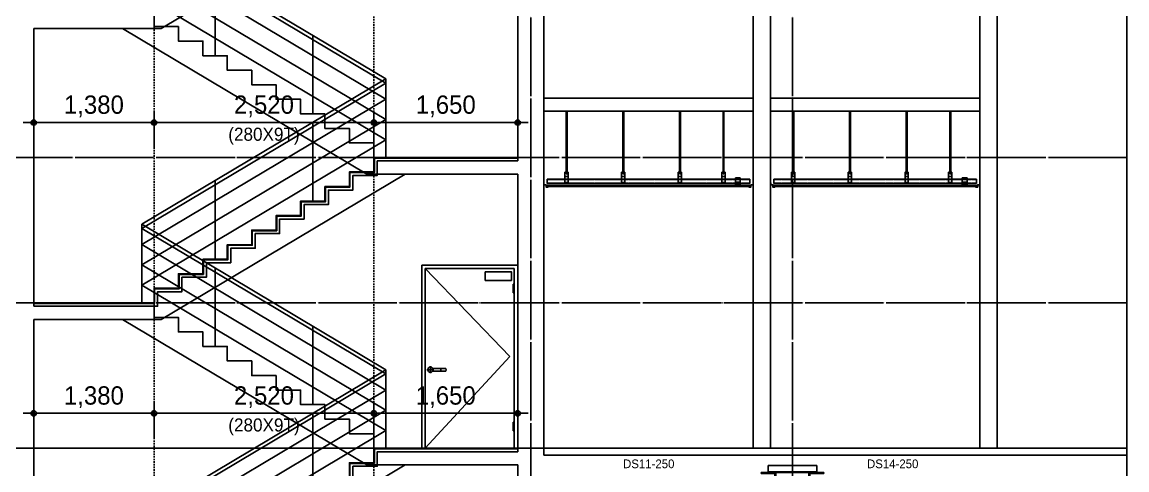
# Model space of a CAD drawing. Header units: millimetres. Extents: x 11948722 to 13111668, y -10771712 to -10232988.
# Drawn here: x 12421978 to 12434646, y -10556197 to -10551063 of the extents above; entities that cross this region are included whole.
import ezdxf
from ezdxf.enums import TextEntityAlignment as Align

# ---------------------------------------------------------------- set-up
doc = ezdxf.new("R2010")
doc.units = ezdxf.units.MM
doc.header["$LTSCALE"] = 150
doc.header["$MEASUREMENT"] = 0
for name, pattern in [('CEN', [6.2, 6, -0.1, 0, -0.1]), ('X_PLAN_1F$0$CEN', [62, 60, -1, 0, -1]), ('Xref-계단단면도$0$H', [1, 0.6, -0.4]), ('Xref-계단단면도$0$HIDDEN', [0.375, 0.25, -0.125])]:
    doc.linetypes.add(name, pattern=pattern)
doc.layers.get('0').update_dxf_attribs({"linetype": 'CONTINUOUS'})
doc.layers.get('Defpoints').update_dxf_attribs({"color": 117, "linetype": 'CONTINUOUS'})
for name, color, linetype in [('0-Besto', 1, 'CONTINUOUS'), ('A-ELE-8', 8, 'CONTINUOUS'), ('A-중심선', 10, 'CEN'), ('CON-C', 2, 'CONTINUOUS'), ('DIM', 7, 'CONTINUOUS'), ('ELE-8', 8, 'CONTINUOUS'), ('WAL', 3, 'CONTINUOUS'), ('X_PLAN_1F$0$A-중심선', 1, 'X_PLAN_1F$0$CEN'), ('Xref-계단단면도$0$3 dim0', 7, 'CONTINUOUS'), ('Xref-계단단면도$0$4', 4, 'CONTINUOUS'), ('Xref-계단단면도$0$8', 8, 'CONTINUOUS'), ('Xref-계단단면도$0$A-CEIL', 6, 'CONTINUOUS'), ('Xref-계단단면도$0$A-DIM', 7, 'CONTINUOUS'), ('Xref-계단단면도$0$ELE-3', 6, 'CONTINUOUS'), ('Xref-계단단면도$0$FIN', 5, 'CONTINUOUS')]:
    doc.layers.add(name, color=color, linetype=linetype)
doc.styles.add('Xref-계단단면도$0$나눔고딕 Se', font='')
doc.styles.add('Xref-계단단면도$0$돋움', font='')
doc.styles.add('나눔고딕 Se', font='NanumGothic.ttf')
doc.styles.get('Xref-계단단면도$0$나눔고딕 Se').set_extended_font_data('Dotum')
doc.styles.get('Xref-계단단면도$0$돋움').set_extended_font_data('Dotum')
doc.dimstyles.new('Xref-계단단면도$0$A1-100', dxfattribs={"dimtxt": 3, "dimasz": 1, "dimexe": 2, "dimexo": 2, "dimgap": 1, "dimtad": 1, "dimdec": 0, "dimzin": 12, "dimdsep": 46, "dimlunit": 6, "dimtxsty": 'Xref-계단단면도$0$나눔고딕 Se', "dimblk1": 'Xref-계단단면도$0$DIMDOT', "dimblk2": 'Xref-계단단면도$0$DIMDOT', "dimsah": 1, "dimcen": -1, "dimdle": 2, "dimclrd": 256, "dimclre": 256, "dimclrt": 3, "dimadec": 0, "dimazin": 0, "dimtfac": 1, "dimtdec": 0, "dimtix": 1, "dimtmove": 2, "dimatfit": 3, "dimldrblk": 'Xref-계단단면도$0$DIMDOT', "dimfxl": 1, "dimtvp": 1, "dimtolj": 1, "dimtzin": 12, "dimlwd": -1, "dimlwe": -1, "dimarcsym": 0})

# ---------------------------------------------------------------- blocks, each defined once
blk = doc.blocks.new('Xref-계단단면도$0$DIMDOT')
at = {"color": 0}
blk.add_line((-2, 0), (2, 0), dxfattribs=at)
for radius in [0.5, 0.25]:
    blk.add_circle((0, 0), radius, dxfattribs=at)
blk = doc.blocks.new('*D394')
at = {"layer": 'Defpoints', "color": 0, "ltscale": 1200}
for p in [(12434646, -10531448), (12438246, -10531448), (12434646, -10565948)]:
    blk.add_point(p, dxfattribs=at)
at = {"layer": 'Xref-계단단면도$0$3 dim0'}
for p, q in [((12434766, -10531448), (12438366, -10531448)), ((12438246, -10565888), (12438246, -10531508)), ((12434766, -10565948), (12438366, -10565948))]:
    blk.add_line(p, q, dxfattribs=at)
at = {"layer": 'Xref-계단단면도$0$3 dim0', "ltscale": 1200, "xscale": 60, "yscale": 60, "zscale": 60}
for p, rotation in [((12438246, -10531448), 90), ((12438246, -10565948), 270)]:
    blk.add_blockref('Xref-계단단면도$0$DIMDOT', p, dxfattribs=dict(at, rotation=rotation))
at = {"layer": 'Xref-계단단면도$0$3 dim0', "color": 3, "ltscale": 1200, "insert": (12438061, -10548698), "char_height": 210, "attachment_point": 5, "rotation": 90, "style": 'Xref-계단단면도$0$나눔고딕 Se'}
blk.add_mtext('\\A1;34,500', dxfattribs=at)
blk = doc.blocks.new('*D397')
at = {"layer": 'Defpoints', "color": 0, "ltscale": 1200}
for p in [(12434646, -10545948), (12434646, -10555948), (12437646, -10555948)]:
    blk.add_point(p, dxfattribs=at)
at = {"layer": 'Xref-계단단면도$0$3 dim0'}
for p, q in [((12434766, -10545948), (12437766, -10545948)), ((12437646, -10546008), (12437646, -10555888)), ((12434766, -10555948), (12437766, -10555948))]:
    blk.add_line(p, q, dxfattribs=at)
at = {"layer": 'Xref-계단단면도$0$3 dim0', "ltscale": 1200, "xscale": 60, "yscale": 60, "zscale": 60}
for p, rotation in [((12437646, -10545948), 90), ((12437646, -10555948), 270)]:
    blk.add_blockref('Xref-계단단면도$0$DIMDOT', p, dxfattribs=dict(at, rotation=rotation))
at = {"layer": 'Xref-계단단면도$0$3 dim0', "color": 3, "ltscale": 1200, "insert": (12437461, -10550948), "char_height": 210, "attachment_point": 5, "rotation": 90, "style": 'Xref-계단단면도$0$나눔고딕 Se'}
blk.add_mtext('\\A1;10,000', dxfattribs=at)
blk = doc.blocks.new('*D349')
at = {"layer": 'Defpoints', "color": 0, "lineweight": -3, "ltscale": 1200}
for p in [(12423491, -10552215), (12422111, -10552615), (12423491, -10552615)]:
    blk.add_point(p, dxfattribs=at)
at = {"layer": 'Xref-계단단면도$0$3 dim0'}
for p, q in [((12422111, -10552495), (12422111, -10552095)), ((12423491, -10552495), (12423491, -10552095)), ((12422171, -10552215), (12423431, -10552215))]:
    blk.add_line(p, q, dxfattribs=at)
at = {"layer": 'Xref-계단단면도$0$3 dim0', "ltscale": 1200, "xscale": 60, "yscale": 60, "zscale": 60, "rotation": 180}
blk.add_blockref('Xref-계단단면도$0$DIMDOT', (12422111, -10552215), dxfattribs=at)
at = {"layer": 'Xref-계단단면도$0$3 dim0', "ltscale": 1200, "xscale": 60, "yscale": 60, "zscale": 60}
blk.add_blockref('Xref-계단단면도$0$DIMDOT', (12423491, -10552215), dxfattribs=at)
at = {"layer": 'Xref-계단단면도$0$3 dim0', "color": 3, "ltscale": 1200, "insert": (12422801, -10552029), "char_height": 210, "attachment_point": 5, "style": 'Xref-계단단면도$0$나눔고딕 Se'}
blk.add_mtext('\\A1;1,380', dxfattribs=at)
blk = doc.blocks.new('*D350')
at = {"layer": 'Defpoints', "color": 0, "lineweight": -3, "ltscale": 1200}
for p in [(12426011, -10552215), (12423491, -10552615), (12426011, -10552615)]:
    blk.add_point(p, dxfattribs=at)
at = {"layer": 'Xref-계단단면도$0$3 dim0'}
for p, q in [((12423491, -10552495), (12423491, -10552095)), ((12426011, -10552495), (12426011, -10552095)), ((12423551, -10552215), (12425951, -10552215))]:
    blk.add_line(p, q, dxfattribs=at)
at = {"layer": 'Xref-계단단면도$0$3 dim0', "ltscale": 1200, "xscale": 60, "yscale": 60, "zscale": 60, "rotation": 180}
blk.add_blockref('Xref-계단단면도$0$DIMDOT', (12423491, -10552215), dxfattribs=at)
at = {"layer": 'Xref-계단단면도$0$3 dim0', "ltscale": 1200, "xscale": 60, "yscale": 60, "zscale": 60}
blk.add_blockref('Xref-계단단면도$0$DIMDOT', (12426011, -10552215), dxfattribs=at)
at = {"layer": 'Xref-계단단면도$0$3 dim0', "color": 3, "ltscale": 1200, "char_height": 210, "attachment_point": 5, "style": 'Xref-계단단면도$0$나눔고딕 Se'}
for s, insert in [('\\A1;2,520', (12424751, -10552029)), ('\\H0.714286x;(280X9T)', (12424751, -10552371))]:
    blk.add_mtext(s, dxfattribs=dict(at, insert=insert))
blk = doc.blocks.new('*D351')
at = {"layer": 'Defpoints', "color": 0, "lineweight": -3, "ltscale": 1200}
for p in [(12427661, -10552215), (12426011, -10552615), (12427661, -10552615)]:
    blk.add_point(p, dxfattribs=at)
at = {"layer": 'Xref-계단단면도$0$3 dim0'}
for p, q in [((12426011, -10552495), (12426011, -10552095)), ((12427661, -10552495), (12427661, -10552095)), ((12426071, -10552215), (12427601, -10552215))]:
    blk.add_line(p, q, dxfattribs=at)
at = {"layer": 'Xref-계단단면도$0$3 dim0', "ltscale": 1200, "xscale": 60, "yscale": 60, "zscale": 60, "rotation": 180}
blk.add_blockref('Xref-계단단면도$0$DIMDOT', (12426011, -10552215), dxfattribs=at)
at = {"layer": 'Xref-계단단면도$0$3 dim0', "ltscale": 1200, "xscale": 60, "yscale": 60, "zscale": 60}
blk.add_blockref('Xref-계단단면도$0$DIMDOT', (12427661, -10552215), dxfattribs=at)
at = {"layer": 'Xref-계단단면도$0$3 dim0', "color": 3, "ltscale": 1200, "insert": (12426836, -10552029), "char_height": 210, "attachment_point": 5, "style": 'Xref-계단단면도$0$나눔고딕 Se'}
blk.add_mtext('\\A1;1,650', dxfattribs=at)
blk = doc.blocks.new('*D352')
at = {"layer": 'Defpoints', "color": 0, "lineweight": -3, "ltscale": 1200}
for p in [(12423491, -10555548), (12422111, -10555948), (12423491, -10555948)]:
    blk.add_point(p, dxfattribs=at)
at = {"layer": 'Xref-계단단면도$0$3 dim0'}
for p, q in [((12422111, -10555828), (12422111, -10555428)), ((12423491, -10555828), (12423491, -10555428)), ((12422171, -10555548), (12423431, -10555548))]:
    blk.add_line(p, q, dxfattribs=at)
at = {"layer": 'Xref-계단단면도$0$3 dim0', "ltscale": 1200, "xscale": 60, "yscale": 60, "zscale": 60, "rotation": 180}
blk.add_blockref('Xref-계단단면도$0$DIMDOT', (12422111, -10555548), dxfattribs=at)
at = {"layer": 'Xref-계단단면도$0$3 dim0', "ltscale": 1200, "xscale": 60, "yscale": 60, "zscale": 60}
blk.add_blockref('Xref-계단단면도$0$DIMDOT', (12423491, -10555548), dxfattribs=at)
at = {"layer": 'Xref-계단단면도$0$3 dim0', "color": 3, "ltscale": 1200, "insert": (12422801, -10555363), "char_height": 210, "attachment_point": 5, "style": 'Xref-계단단면도$0$나눔고딕 Se'}
blk.add_mtext('\\A1;1,380', dxfattribs=at)
blk = doc.blocks.new('*D353')
at = {"layer": 'Defpoints', "color": 0, "lineweight": -3, "ltscale": 1200}
for p in [(12426011, -10555548), (12423491, -10555948), (12426011, -10555948)]:
    blk.add_point(p, dxfattribs=at)
at = {"layer": 'Xref-계단단면도$0$3 dim0'}
for p, q in [((12423491, -10555828), (12423491, -10555428)), ((12426011, -10555828), (12426011, -10555428)), ((12423551, -10555548), (12425951, -10555548))]:
    blk.add_line(p, q, dxfattribs=at)
at = {"layer": 'Xref-계단단면도$0$3 dim0', "ltscale": 1200, "xscale": 60, "yscale": 60, "zscale": 60, "rotation": 180}
blk.add_blockref('Xref-계단단면도$0$DIMDOT', (12423491, -10555548), dxfattribs=at)
at = {"layer": 'Xref-계단단면도$0$3 dim0', "ltscale": 1200, "xscale": 60, "yscale": 60, "zscale": 60}
blk.add_blockref('Xref-계단단면도$0$DIMDOT', (12426011, -10555548), dxfattribs=at)
at = {"layer": 'Xref-계단단면도$0$3 dim0', "color": 3, "ltscale": 1200, "char_height": 210, "attachment_point": 5, "style": 'Xref-계단단면도$0$나눔고딕 Se'}
for s, insert in [('\\A1;2,520', (12424751, -10555363)), ('\\H0.714286x;(280X9T)', (12424751, -10555704))]:
    blk.add_mtext(s, dxfattribs=dict(at, insert=insert))
blk = doc.blocks.new('*D354')
at = {"layer": 'Defpoints', "color": 0, "lineweight": -3, "ltscale": 1200}
for p in [(12427661, -10555548), (12426011, -10555948), (12427661, -10555948)]:
    blk.add_point(p, dxfattribs=at)
at = {"layer": 'Xref-계단단면도$0$3 dim0'}
for p, q in [((12426011, -10555828), (12426011, -10555428)), ((12427661, -10555828), (12427661, -10555428)), ((12426071, -10555548), (12427601, -10555548))]:
    blk.add_line(p, q, dxfattribs=at)
at = {"layer": 'Xref-계단단면도$0$3 dim0', "ltscale": 1200, "xscale": 60, "yscale": 60, "zscale": 60, "rotation": 180}
blk.add_blockref('Xref-계단단면도$0$DIMDOT', (12426011, -10555548), dxfattribs=at)
at = {"layer": 'Xref-계단단면도$0$3 dim0', "ltscale": 1200, "xscale": 60, "yscale": 60, "zscale": 60}
blk.add_blockref('Xref-계단단면도$0$DIMDOT', (12427661, -10555548), dxfattribs=at)
at = {"layer": 'Xref-계단단면도$0$3 dim0', "color": 3, "ltscale": 1200, "insert": (12426836, -10555363), "char_height": 210, "attachment_point": 5, "style": 'Xref-계단단면도$0$나눔고딕 Se'}
blk.add_mtext('\\A1;1,650', dxfattribs=at)
blk = doc.blocks.new('A$C652F490E')
at = {"layer": '0-Besto', "color": 2}
for p, q in [((-359, -10), (-359, 0)), ((-190, -890), (-190, 0)), ((190, -890), (190, 0)), ((359, -10), (359, 0)), ((-200, -10), (-359, -10)), ((-200, -900), (-200, -10)), ((200, -900), (200, -10)), ((200, -10), (359, -10)), ((-200, -900), (200, -900)), ((-190, -890), (190, -890))]:
    blk.add_line(p, q, dxfattribs=at)
at = {"layer": '0-Besto'}
for p, q in [((-359, 0), (-188, 0)), ((-159, 0), (-279, 0)), ((159, 0), (279, 0)), ((359, 0), (188, 0))]:
    blk.add_line(p, q, dxfattribs=at)
at = {"layer": 'DIM', "color": 2}
for p, q in [((-279, 0), (-279, 80)), ((-279, 80), (279, 80)), ((279, 10), (-279, 10)), ((279, 0), (-279, 0)), ((279, 80), (279, 0))]:
    blk.add_line(p, q, dxfattribs=at)
at = {"layer": 'Defpoints', "style": '나눔고딕 Se'}
for s, height, p in [('BTB22', 100, (242, -162)), ('BT-900x400x10', 50, (287, -326))]:
    blk.add_text(s, height=height, dxfattribs=at).set_placement(p, align=Align.MIDDLE_RIGHT)
blk = doc.blocks.new('A$C52377B3B')
at = {"layer": 'ELE-8', "ltscale": 300}
for p, q in [((-1100, 2100), (0, 2100)), ((-1100, 0), (-1100, 2100)), ((-1060, 2060), (-90, 1050)), ((-1060, 2060), (-40, 2060)), ((-1060, 0), (-1060, 2060)), ((-40, 0), (-40, 2060)), ((0, 0), (0, 2100)), ((-50, 1880), (-40, 1880)), ((-50, 1780), (-50, 1880)), ((-50, 1780), (-40, 1780)), ((-90, 1050), (-1060, 0)), ((-1040, 900), (-960, 900)), ((-1000, 860), (-1000, 940)), ((-974, 915), (-824, 915)), ((-974, 885), (-824, 885)), ((-50, 300), (-40, 300)), ((-50, 200), (-50, 300)), ((-50, 200), (-40, 200)), ((-1100, 0), (0, 0))]:
    blk.add_line(p, q, dxfattribs=at)
blk.add_lwpolyline([(-372, 2023), (-372, 1924, 0.414214), (-371, 1923), (-72, 1923, 0.414214), (-72, 1924), (-72, 2023, 0.414214), (-72, 2023), (-371, 2023, 0.414214)], format="xyb", close=True, dxfattribs=at)
blk.add_circle((-1000, 900), 30, dxfattribs=at)
for start, end in [(150, 210), (330, 30)]:
    blk.add_arc((-850, 900), 30, start, end, dxfattribs=at)

msp = doc.modelspace()

# ---------------------------------------------------------------- linework, layer by layer
at = {"layer": 'A-ELE-8'}
msp.add_line((12427660.5, -10555948.2), (12427660.5, -10553848.2), dxfattribs=at)
at = {"layer": 'A-중심선'}
for p, q in [((12427810.5, -10530548.2), (12427810.5, -10579256.2)), ((12430810.5, -10530548.2), (12430810.5, -10579256.2)), ((12434646.5, -10552614.8), (12417020.5, -10552614.8)), ((12434646.5, -10554281.5), (12417020.5, -10554281.5)), ((12434646.5, -10555948.2), (12417020.5, -10555948.2)), ((12430210.5, -10555948.2), (12417020.5, -10555948.2))]:
    msp.add_line(p, q, dxfattribs=at)
at = {"layer": 'CON-C', "ltscale": 1200}
for p, q in [((12423571.8, -10551138.2), (12426371.8, -10549471.5)), ((12422110.5, -10551138.2), (12422110.5, -10554321.5)), ((12422110.5, -10551138.2), (12423571.8, -10551138.2)), ((12423571.8, -10554471.5), (12426371.8, -10552804.8)), ((12426371.8, -10552804.8), (12427660.5, -10552804.8)), ((12422110.5, -10554471.5), (12422110.5, -10557654.8)), ((12422110.5, -10554471.5), (12423571.8, -10554471.5)), ((12427960.5, -10556028.2), (12434646.5, -10556028.2)), ((12423571.8, -10557804.8), (12426371.8, -10556138.2)), ((12426371.8, -10556138.2), (12427660.5, -10556138.2))]:
    msp.add_line(p, q, dxfattribs=at)
for points in [[(12427960.5, -10556028.2), (12427960.5, -10546228.2)], [(12427660.5, -10552654.8), (12427660.5, -10549471.5)], [(12427660.5, -10555988.2), (12427660.5, -10552804.8)], [(12427660.5, -10559321.5), (12427660.5, -10556138.2)]]:
    msp.add_lwpolyline(points, dxfattribs=at)
at = {"layer": 'CON-C', "ltscale": 1200, "flags": 128}
for points in [[(12422110.5, -10554321.5), (12423530.5, -10554321.5), (12423530.5, -10554154.8), (12423810.5, -10554154.8), (12423810.5, -10553988.2), (12424090.5, -10553988.2), (12424090.5, -10553821.5), (12424370.5, -10553821.5), (12424370.5, -10553654.8), (12424650.5, -10553654.8), (12424650.5, -10553488.2), (12424930.5, -10553488.2), (12424930.5, -10553321.5), (12425210.5, -10553321.5), (12425210.5, -10553154.8), (12425490.5, -10553154.8), (12425490.5, -10552988.2), (12425770.5, -10552988.2), (12425770.5, -10552821.5), (12426050.5, -10552821.5), (12426050.5, -10552654.8), (12427660.5, -10552654.8)], [(12427660.5, -10555988.2), (12426050.5, -10555988.2), (12426050.5, -10556154.8), (12425770.5, -10556154.8), (12425770.5, -10556321.5), (12425490.5, -10556321.5), (12425490.5, -10556488.2), (12425210.5, -10556488.2), (12425210.5, -10556654.8), (12424930.5, -10556654.8), (12424930.5, -10556821.5), (12424650.5, -10556821.5), (12424650.5, -10556988.2), (12424370.5, -10556988.2), (12424370.5, -10557154.8), (12424090.5, -10557154.8), (12424090.5, -10557321.5), (12423810.5, -10557321.5), (12423810.5, -10557488.2), (12423530.5, -10557488.2), (12423530.5, -10557654.8), (12422110.5, -10557654.8)]]:
    msp.add_lwpolyline(points, dxfattribs=at)
at = {"layer": 'Defpoints', "ltscale": 1200}
msp.add_lwpolyline([(12417020.5, -10530548.2), (12434646.5, -10530548.2), (12434646.5, -10579629.2), (12417020.5, -10579629.2)], close=True, dxfattribs=at)
at = {"layer": 'ELE-8', "ltscale": 300}
for p, q in [((12426150.5, -10551714.8), (12423350.5, -10550048.2)), ((12426150.5, -10551761.4), (12423350.5, -10550094.7)), ((12426150.5, -10551947.6), (12423350.5, -10550280.9)), ((12426150.5, -10552180.3), (12423350.5, -10550513.7)), ((12424190.5, -10551448.2), (12424190.5, -10550548.2)), ((12426150.5, -10552413.1), (12423350.5, -10550746.4)), ((12422110.5, -10551138.2), (12423129.2, -10551138.2)), ((12423129.2, -10551138.2), (12425929.2, -10552804.8)), ((12425310.5, -10552114.8), (12425310.5, -10551214.8)), ((12426150.5, -10552614.8), (12426150.5, -10551714.8)), ((12425929.2, -10552804.8), (12427660.5, -10552804.8)), ((12426150.5, -10555048.2), (12423350.5, -10553381.5)), ((12423350.5, -10554281.5), (12423350.5, -10553381.5)), ((12426150.5, -10555094.7), (12423350.5, -10553428)), ((12426150.5, -10555280.9), (12423350.5, -10553614.2)), ((12426150.5, -10555513.7), (12423350.5, -10553847)), ((12424190.5, -10554781.5), (12424190.5, -10553881.5)), ((12426150.5, -10555746.4), (12423350.5, -10554079.7)), ((12422110.5, -10554471.5), (12423129.2, -10554471.5)), ((12423129.2, -10554471.5), (12425929.2, -10556138.2)), ((12425310.5, -10555448.2), (12425310.5, -10554548.2)), ((12426150.5, -10555948.2), (12426150.5, -10555048.2)), ((12425929.2, -10556138.2), (12427660.5, -10556138.2))]:
    msp.add_line(p, q, dxfattribs=at)
at = {"layer": 'ELE-8', "ltscale": 300, "flags": 128}
for points in [[(12422110.5, -10550948.2), (12423490.5, -10550948.2), (12423490.5, -10551114.8), (12423770.5, -10551114.8), (12423770.5, -10551281.5), (12424050.5, -10551281.5), (12424050.5, -10551448.2), (12424330.5, -10551448.2), (12424330.5, -10551614.8), (12424610.5, -10551614.8), (12424610.5, -10551781.5), (12424890.5, -10551781.5), (12424890.5, -10551948.2), (12425170.5, -10551948.2), (12425170.5, -10552114.8), (12425450.5, -10552114.8), (12425450.5, -10552281.5), (12425730.5, -10552281.5), (12425730.5, -10552448.2), (12426010.5, -10552448.2), (12426010.5, -10552614.8), (12427660.5, -10552614.8)], [(12427660.5, -10555948.2), (12426010.5, -10555948.2), (12426010.5, -10555781.5), (12425730.5, -10555781.5), (12425730.5, -10555614.8), (12425450.5, -10555614.8), (12425450.5, -10555448.2), (12425170.5, -10555448.2), (12425170.5, -10555281.5), (12424890.5, -10555281.5), (12424890.5, -10555114.8), (12424610.5, -10555114.8), (12424610.5, -10554948.2), (12424330.5, -10554948.2), (12424330.5, -10554781.5), (12424050.5, -10554781.5), (12424050.5, -10554614.8), (12423770.5, -10554614.8), (12423770.5, -10554448.2), (12423490.5, -10554448.2), (12423490.5, -10554281.5), (12422110.5, -10554281.5)]]:
    msp.add_lwpolyline(points, dxfattribs=at)
at = {"layer": 'WAL', "ltscale": 1200}
for p, q in [((12430360.5, -10546228.2), (12430360.5, -10555948.2)), ((12430560.5, -10546228.2), (12430560.5, -10555948.2)), ((12432960.5, -10546228.2), (12432960.5, -10555948.2)), ((12433160.5, -10546228.2), (12433160.5, -10555948.2))]:
    msp.add_line(p, q, dxfattribs=at)
at = {"layer": 'Xref-계단단면도$0$4', "ltscale": 0.1}
for points in [[(12428010.5, -10552954.2), (12428010.5, -10552948.2), (12428009.5, -10552948.2), (12428009.5, -10552953.2), (12427986.5, -10552953.2), (12427986.5, -10552928.2), (12427961.5, -10552928.2), (12427961.5, -10552904.2), (12427960.5, -10552904.2), (12427960.5, -10552929.2), (12427985.5, -10552929.2), (12427985.5, -10552954.2), (12428010.5, -10552954.2)], [(12430310.5, -10552954.2), (12430310.5, -10552948.2), (12430311.5, -10552948.2), (12430311.5, -10552953.2), (12430334.5, -10552953.2), (12430334.5, -10552928.2), (12430359.5, -10552928.2), (12430359.5, -10552904.2), (12430360.5, -10552904.2), (12430360.5, -10552929.2), (12430335.5, -10552929.2), (12430335.5, -10552954.2), (12430310.5, -10552954.2)], [(12430610.5, -10552954.2), (12430610.5, -10552948.2), (12430609.5, -10552948.2), (12430609.5, -10552953.2), (12430586.5, -10552953.2), (12430586.5, -10552928.2), (12430561.5, -10552928.2), (12430561.5, -10552904.2), (12430560.5, -10552904.2), (12430560.5, -10552929.2), (12430585.5, -10552929.2), (12430585.5, -10552954.2), (12430610.5, -10552954.2)], [(12432910.5, -10552954.2), (12432910.5, -10552948.2), (12432911.5, -10552948.2), (12432911.5, -10552953.2), (12432934.5, -10552953.2), (12432934.5, -10552928.2), (12432959.5, -10552928.2), (12432959.5, -10552904.2), (12432960.5, -10552904.2), (12432960.5, -10552929.2), (12432935.5, -10552929.2), (12432935.5, -10552954.2), (12432910.5, -10552954.2)]]:
    msp.add_lwpolyline(points, dxfattribs=at)
at = {"layer": 'Xref-계단단면도$0$8'}
for p, q in [((12428215.1, -10552085.7), (12428215.1, -10552779.4)), ((12428226.3, -10552085.7), (12428226.3, -10552779.4)), ((12428865.1, -10552085.7), (12428865.1, -10552779.4)), ((12428876.3, -10552085.7), (12428876.3, -10552779.4)), ((12429515.1, -10552085.7), (12429515.1, -10552779.4)), ((12429526.3, -10552085.7), (12429526.3, -10552779.4)), ((12430015.1, -10552085.7), (12430015.1, -10552779.4)), ((12430026.3, -10552085.7), (12430026.3, -10552779.4)), ((12430815.1, -10552085.7), (12430815.1, -10552779.4)), ((12430826.3, -10552085.7), (12430826.3, -10552779.4)), ((12431465.1, -10552085.7), (12431465.1, -10552779.4)), ((12431476.3, -10552085.7), (12431476.3, -10552779.4)), ((12432115.1, -10552085.7), (12432115.1, -10552779.4)), ((12432126.3, -10552085.7), (12432126.3, -10552779.4)), ((12432615.1, -10552085.7), (12432615.1, -10552779.4)), ((12432626.3, -10552085.7), (12432626.3, -10552779.4)), ((12428201.9, -10552783.2), (12428201.9, -10552901.9)), ((12428201.9, -10552783.2), (12428239.4, -10552783.2)), ((12428201.9, -10552786.9), (12428239.4, -10552786.9)), ((12428201.9, -10552833.2), (12428239.4, -10552833.2)), ((12428209.4, -10552779.4), (12428231.9, -10552779.4)), ((12428209.4, -10552779.4), (12428209.4, -10552783.2)), ((12428209.4, -10552786.9), (12428209.4, -10552790.7)), ((12428209.4, -10552790.7), (12428231.9, -10552790.7)), ((12428213.2, -10552779.4), (12428213.2, -10552783.2)), ((12428213.2, -10552786.9), (12428213.2, -10552790.7)), ((12428215.1, -10552774.4), (12428226.3, -10552774.4)), ((12428215.1, -10552776.9), (12428226.3, -10552776.9)), ((12428215.1, -10552790.7), (12428215.1, -10552801.9)), ((12428215.1, -10552791.9), (12428226.3, -10552791.9)), ((12428215.1, -10552794.4), (12428226.3, -10552794.4)), ((12428215.1, -10552796.9), (12428226.3, -10552796.9)), ((12428215.1, -10552799.4), (12428226.3, -10552799.4)), ((12428215.1, -10552799.4), (12428226.3, -10552799.4)), ((12428215.1, -10552801.9), (12428226.3, -10552801.9)), ((12428226.3, -10552790.7), (12428226.3, -10552801.9)), ((12428228.2, -10552779.4), (12428228.2, -10552783.2)), ((12428228.2, -10552786.9), (12428228.2, -10552790.7)), ((12428231.9, -10552779.4), (12428231.9, -10552783.2)), ((12428231.9, -10552786.9), (12428231.9, -10552790.7)), ((12428239.4, -10552783.2), (12428239.4, -10552901.9)), ((12428851.9, -10552783.2), (12428851.9, -10552901.9)), ((12428851.9, -10552783.2), (12428889.4, -10552783.2)), ((12428851.9, -10552786.9), (12428889.4, -10552786.9)), ((12428851.9, -10552833.2), (12428889.4, -10552833.2)), ((12428859.4, -10552779.4), (12428881.9, -10552779.4)), ((12428859.4, -10552779.4), (12428859.4, -10552783.2)), ((12428859.4, -10552786.9), (12428859.4, -10552790.7)), ((12428859.4, -10552790.7), (12428881.9, -10552790.7)), ((12428863.2, -10552779.4), (12428863.2, -10552783.2)), ((12428863.2, -10552786.9), (12428863.2, -10552790.7)), ((12428865.1, -10552774.4), (12428876.3, -10552774.4)), ((12428865.1, -10552776.9), (12428876.3, -10552776.9)), ((12428865.1, -10552790.7), (12428865.1, -10552801.9)), ((12428865.1, -10552791.9), (12428876.3, -10552791.9)), ((12428865.1, -10552794.4), (12428876.3, -10552794.4)), ((12428865.1, -10552796.9), (12428876.3, -10552796.9)), ((12428865.1, -10552799.4), (12428876.3, -10552799.4)), ((12428865.1, -10552799.4), (12428876.3, -10552799.4)), ((12428865.1, -10552801.9), (12428876.3, -10552801.9)), ((12428876.3, -10552790.7), (12428876.3, -10552801.9)), ((12428878.2, -10552779.4), (12428878.2, -10552783.2)), ((12428878.2, -10552786.9), (12428878.2, -10552790.7)), ((12428881.9, -10552779.4), (12428881.9, -10552783.2)), ((12428881.9, -10552786.9), (12428881.9, -10552790.7)), ((12428889.4, -10552783.2), (12428889.4, -10552901.9)), ((12429501.9, -10552783.2), (12429501.9, -10552901.9)), ((12429501.9, -10552783.2), (12429539.4, -10552783.2)), ((12429501.9, -10552786.9), (12429539.4, -10552786.9)), ((12429501.9, -10552833.2), (12429539.4, -10552833.2)), ((12429509.4, -10552779.4), (12429531.9, -10552779.4)), ((12429509.4, -10552779.4), (12429509.4, -10552783.2)), ((12429509.4, -10552786.9), (12429509.4, -10552790.7)), ((12429509.4, -10552790.7), (12429531.9, -10552790.7)), ((12429513.2, -10552779.4), (12429513.2, -10552783.2)), ((12429513.2, -10552786.9), (12429513.2, -10552790.7)), ((12429515.1, -10552774.4), (12429526.3, -10552774.4)), ((12429515.1, -10552776.9), (12429526.3, -10552776.9)), ((12429515.1, -10552790.7), (12429515.1, -10552801.9)), ((12429515.1, -10552791.9), (12429526.3, -10552791.9)), ((12429515.1, -10552794.4), (12429526.3, -10552794.4)), ((12429515.1, -10552796.9), (12429526.3, -10552796.9)), ((12429515.1, -10552799.4), (12429526.3, -10552799.4)), ((12429515.1, -10552799.4), (12429526.3, -10552799.4)), ((12429515.1, -10552801.9), (12429526.3, -10552801.9)), ((12429526.3, -10552790.7), (12429526.3, -10552801.9)), ((12429528.2, -10552779.4), (12429528.2, -10552783.2)), ((12429528.2, -10552786.9), (12429528.2, -10552790.7)), ((12429531.9, -10552779.4), (12429531.9, -10552783.2)), ((12429531.9, -10552786.9), (12429531.9, -10552790.7)), ((12429539.4, -10552783.2), (12429539.4, -10552901.9)), ((12430001.9, -10552783.2), (12430001.9, -10552901.9)), ((12430001.9, -10552783.2), (12430039.4, -10552783.2)), ((12430001.9, -10552786.9), (12430039.4, -10552786.9)), ((12430001.9, -10552833.2), (12430039.4, -10552833.2)), ((12430009.4, -10552779.4), (12430031.9, -10552779.4)), ((12430009.4, -10552779.4), (12430009.4, -10552783.2)), ((12430009.4, -10552786.9), (12430009.4, -10552790.7)), ((12430009.4, -10552790.7), (12430031.9, -10552790.7)), ((12430013.2, -10552779.4), (12430013.2, -10552783.2)), ((12430013.2, -10552786.9), (12430013.2, -10552790.7)), ((12430015.1, -10552774.4), (12430026.3, -10552774.4)), ((12430015.1, -10552776.9), (12430026.3, -10552776.9)), ((12430015.1, -10552790.7), (12430015.1, -10552801.9)), ((12430015.1, -10552791.9), (12430026.3, -10552791.9)), ((12430015.1, -10552794.4), (12430026.3, -10552794.4)), ((12430015.1, -10552796.9), (12430026.3, -10552796.9)), ((12430015.1, -10552799.4), (12430026.3, -10552799.4)), ((12430015.1, -10552799.4), (12430026.3, -10552799.4)), ((12430015.1, -10552801.9), (12430026.3, -10552801.9)), ((12430026.3, -10552790.7), (12430026.3, -10552801.9)), ((12430028.2, -10552779.4), (12430028.2, -10552783.2)), ((12430028.2, -10552786.9), (12430028.2, -10552790.7)), ((12430031.9, -10552779.4), (12430031.9, -10552783.2)), ((12430031.9, -10552786.9), (12430031.9, -10552790.7)), ((12430039.4, -10552783.2), (12430039.4, -10552901.9)), ((12430156.9, -10552849.4), (12430213.2, -10552849.4)), ((12430156.9, -10552893.2), (12430156.9, -10552849.4)), ((12430156.9, -10552851.9), (12430213.2, -10552851.9)), ((12430156.9, -10552860.7), (12430160.6, -10552860.7)), ((12430162.6, -10552860.7), (12430165.7, -10552860.7)), ((12430165.7, -10552854.7), (12430165.7, -10552849.4)), ((12430165.7, -10552860.7), (12430165.7, -10552856.4)), ((12430180.7, -10552854.7), (12430180.7, -10552849.4)), ((12430180.7, -10552860.7), (12430180.7, -10552856.4)), ((12430180.7, -10552860.7), (12430183.7, -10552860.7)), ((12430185.4, -10552860.7), (12430189.4, -10552860.7)), ((12430189.4, -10552854.7), (12430189.4, -10552849.4)), ((12430189.4, -10552860.7), (12430189.4, -10552856.4)), ((12430204.4, -10552854.7), (12430204.4, -10552849.4)), ((12430204.4, -10552860.7), (12430204.4, -10552856.4)), ((12430204.4, -10552860.7), (12430208.2, -10552860.7)), ((12430209.6, -10552860.7), (12430213.2, -10552860.7)), ((12430213.2, -10552893.2), (12430213.2, -10552849.4)), ((12430801.9, -10552783.2), (12430801.9, -10552901.9)), ((12430801.9, -10552783.2), (12430839.4, -10552783.2)), ((12430801.9, -10552786.9), (12430839.4, -10552786.9)), ((12430801.9, -10552833.2), (12430839.4, -10552833.2)), ((12430809.4, -10552779.4), (12430831.9, -10552779.4)), ((12430809.4, -10552779.4), (12430809.4, -10552783.2)), ((12430809.4, -10552786.9), (12430809.4, -10552790.7)), ((12430809.4, -10552790.7), (12430831.9, -10552790.7)), ((12430813.2, -10552779.4), (12430813.2, -10552783.2)), ((12430813.2, -10552786.9), (12430813.2, -10552790.7)), ((12430815.1, -10552774.4), (12430826.3, -10552774.4)), ((12430815.1, -10552776.9), (12430826.3, -10552776.9)), ((12430815.1, -10552790.7), (12430815.1, -10552801.9)), ((12430815.1, -10552791.9), (12430826.3, -10552791.9)), ((12430815.1, -10552794.4), (12430826.3, -10552794.4)), ((12430815.1, -10552796.9), (12430826.3, -10552796.9)), ((12430815.1, -10552799.4), (12430826.3, -10552799.4)), ((12430815.1, -10552799.4), (12430826.3, -10552799.4)), ((12430815.1, -10552801.9), (12430826.3, -10552801.9)), ((12430826.3, -10552790.7), (12430826.3, -10552801.9)), ((12430828.2, -10552779.4), (12430828.2, -10552783.2)), ((12430828.2, -10552786.9), (12430828.2, -10552790.7)), ((12430831.9, -10552779.4), (12430831.9, -10552783.2)), ((12430831.9, -10552786.9), (12430831.9, -10552790.7)), ((12430839.4, -10552783.2), (12430839.4, -10552901.9)), ((12431451.9, -10552783.2), (12431451.9, -10552901.9)), ((12431451.9, -10552783.2), (12431489.4, -10552783.2)), ((12431451.9, -10552786.9), (12431489.4, -10552786.9)), ((12431451.9, -10552833.2), (12431489.4, -10552833.2)), ((12431459.4, -10552779.4), (12431481.9, -10552779.4)), ((12431459.4, -10552779.4), (12431459.4, -10552783.2)), ((12431459.4, -10552786.9), (12431459.4, -10552790.7)), ((12431459.4, -10552790.7), (12431481.9, -10552790.7)), ((12431463.2, -10552779.4), (12431463.2, -10552783.2)), ((12431463.2, -10552786.9), (12431463.2, -10552790.7)), ((12431465.1, -10552774.4), (12431476.3, -10552774.4)), ((12431465.1, -10552776.9), (12431476.3, -10552776.9)), ((12431465.1, -10552790.7), (12431465.1, -10552801.9)), ((12431465.1, -10552791.9), (12431476.3, -10552791.9)), ((12431465.1, -10552794.4), (12431476.3, -10552794.4)), ((12431465.1, -10552796.9), (12431476.3, -10552796.9)), ((12431465.1, -10552799.4), (12431476.3, -10552799.4)), ((12431465.1, -10552799.4), (12431476.3, -10552799.4)), ((12431465.1, -10552801.9), (12431476.3, -10552801.9)), ((12431476.3, -10552790.7), (12431476.3, -10552801.9)), ((12431478.2, -10552779.4), (12431478.2, -10552783.2)), ((12431478.2, -10552786.9), (12431478.2, -10552790.7)), ((12431481.9, -10552779.4), (12431481.9, -10552783.2)), ((12431481.9, -10552786.9), (12431481.9, -10552790.7)), ((12431489.4, -10552783.2), (12431489.4, -10552901.9)), ((12432101.9, -10552783.2), (12432101.9, -10552901.9)), ((12432101.9, -10552783.2), (12432139.4, -10552783.2)), ((12432101.9, -10552786.9), (12432139.4, -10552786.9)), ((12432101.9, -10552833.2), (12432139.4, -10552833.2)), ((12432109.4, -10552779.4), (12432131.9, -10552779.4)), ((12432109.4, -10552779.4), (12432109.4, -10552783.2)), ((12432109.4, -10552786.9), (12432109.4, -10552790.7)), ((12432109.4, -10552790.7), (12432131.9, -10552790.7)), ((12432113.2, -10552779.4), (12432113.2, -10552783.2)), ((12432113.2, -10552786.9), (12432113.2, -10552790.7)), ((12432115.1, -10552774.4), (12432126.3, -10552774.4)), ((12432115.1, -10552776.9), (12432126.3, -10552776.9)), ((12432115.1, -10552790.7), (12432115.1, -10552801.9)), ((12432115.1, -10552791.9), (12432126.3, -10552791.9)), ((12432115.1, -10552794.4), (12432126.3, -10552794.4)), ((12432115.1, -10552796.9), (12432126.3, -10552796.9)), ((12432115.1, -10552799.4), (12432126.3, -10552799.4)), ((12432115.1, -10552799.4), (12432126.3, -10552799.4)), ((12432115.1, -10552801.9), (12432126.3, -10552801.9)), ((12432126.3, -10552790.7), (12432126.3, -10552801.9)), ((12432128.2, -10552779.4), (12432128.2, -10552783.2)), ((12432128.2, -10552786.9), (12432128.2, -10552790.7)), ((12432131.9, -10552779.4), (12432131.9, -10552783.2)), ((12432131.9, -10552786.9), (12432131.9, -10552790.7)), ((12432139.4, -10552783.2), (12432139.4, -10552901.9)), ((12432601.9, -10552783.2), (12432601.9, -10552901.9)), ((12432601.9, -10552783.2), (12432639.4, -10552783.2)), ((12432601.9, -10552786.9), (12432639.4, -10552786.9)), ((12432601.9, -10552833.2), (12432639.4, -10552833.2)), ((12432609.4, -10552779.4), (12432631.9, -10552779.4)), ((12432609.4, -10552779.4), (12432609.4, -10552783.2)), ((12432609.4, -10552786.9), (12432609.4, -10552790.7)), ((12432609.4, -10552790.7), (12432631.9, -10552790.7)), ((12432613.2, -10552779.4), (12432613.2, -10552783.2)), ((12432613.2, -10552786.9), (12432613.2, -10552790.7)), ((12432615.1, -10552774.4), (12432626.3, -10552774.4)), ((12432615.1, -10552776.9), (12432626.3, -10552776.9)), ((12432615.1, -10552790.7), (12432615.1, -10552801.9)), ((12432615.1, -10552791.9), (12432626.3, -10552791.9)), ((12432615.1, -10552794.4), (12432626.3, -10552794.4)), ((12432615.1, -10552796.9), (12432626.3, -10552796.9)), ((12432615.1, -10552799.4), (12432626.3, -10552799.4)), ((12432615.1, -10552799.4), (12432626.3, -10552799.4)), ((12432615.1, -10552801.9), (12432626.3, -10552801.9)), ((12432626.3, -10552790.7), (12432626.3, -10552801.9)), ((12432628.2, -10552779.4), (12432628.2, -10552783.2)), ((12432628.2, -10552786.9), (12432628.2, -10552790.7)), ((12432631.9, -10552779.4), (12432631.9, -10552783.2)), ((12432631.9, -10552786.9), (12432631.9, -10552790.7)), ((12432639.4, -10552783.2), (12432639.4, -10552901.9)), ((12432756.9, -10552849.4), (12432813.2, -10552849.4)), ((12432756.9, -10552893.2), (12432756.9, -10552849.4)), ((12432756.9, -10552851.9), (12432813.2, -10552851.9)), ((12432756.9, -10552860.7), (12432760.6, -10552860.7)), ((12432762.6, -10552860.7), (12432765.7, -10552860.7)), ((12432765.7, -10552854.7), (12432765.7, -10552849.4)), ((12432765.7, -10552860.7), (12432765.7, -10552856.4)), ((12432780.7, -10552854.7), (12432780.7, -10552849.4)), ((12432780.7, -10552860.7), (12432780.7, -10552856.4)), ((12432780.7, -10552860.7), (12432783.7, -10552860.7)), ((12432785.4, -10552860.7), (12432789.4, -10552860.7)), ((12432789.4, -10552854.7), (12432789.4, -10552849.4)), ((12432789.4, -10552860.7), (12432789.4, -10552856.4)), ((12432804.4, -10552854.7), (12432804.4, -10552849.4)), ((12432804.4, -10552860.7), (12432804.4, -10552856.4)), ((12432804.4, -10552860.7), (12432808.2, -10552860.7)), ((12432809.6, -10552860.7), (12432813.2, -10552860.7)), ((12432813.2, -10552893.2), (12432813.2, -10552849.4)), ((12428201.9, -10552901.9), (12428239.4, -10552901.9)), ((12428851.9, -10552901.9), (12428889.4, -10552901.9)), ((12429501.9, -10552901.9), (12429539.4, -10552901.9)), ((12430001.9, -10552901.9), (12430039.4, -10552901.9)), ((12430163.2, -10552899.4), (12430156.9, -10552893.2)), ((12430156.9, -10552899.4), (12430163.2, -10552899.4)), ((12430156.9, -10552923.2), (12430156.9, -10552899.4)), ((12430164.4, -10552923.2), (12430156.9, -10552923.2)), ((12430159.4, -10552901.9), (12430163.2, -10552901.9)), ((12430159.4, -10552920.7), (12430159.4, -10552901.9)), ((12430159.4, -10552909.4), (12430210.7, -10552909.4)), ((12430162.3, -10552920.7), (12430159.4, -10552920.7)), ((12430163.2, -10552901.9), (12430163.2, -10552899.4)), ((12430163.2, -10552899.4), (12430206.9, -10552899.4)), ((12430193.2, -10552923.2), (12430176.9, -10552923.2)), ((12430191, -10552920.7), (12430179.1, -10552920.7)), ((12430213.2, -10552923.2), (12430205.7, -10552923.2)), ((12430206.9, -10552899.4), (12430213.2, -10552893.2)), ((12430206.9, -10552901.9), (12430206.9, -10552899.4)), ((12430206.9, -10552899.4), (12430213.2, -10552899.4)), ((12430206.9, -10552901.9), (12430210.7, -10552901.9)), ((12430210.7, -10552920.7), (12430207.8, -10552920.7)), ((12430210.7, -10552901.9), (12430210.7, -10552920.7)), ((12430213.2, -10552899.4), (12430213.2, -10552923.2)), ((12430801.9, -10552901.9), (12430839.4, -10552901.9)), ((12431451.9, -10552901.9), (12431489.4, -10552901.9)), ((12432101.9, -10552901.9), (12432139.4, -10552901.9)), ((12432601.9, -10552901.9), (12432639.4, -10552901.9)), ((12432763.2, -10552899.4), (12432756.9, -10552893.2)), ((12432756.9, -10552899.4), (12432763.2, -10552899.4)), ((12432756.9, -10552923.2), (12432756.9, -10552899.4)), ((12432764.4, -10552923.2), (12432756.9, -10552923.2)), ((12432759.4, -10552901.9), (12432763.2, -10552901.9)), ((12432759.4, -10552920.7), (12432759.4, -10552901.9)), ((12432759.4, -10552909.4), (12432810.7, -10552909.4)), ((12432762.3, -10552920.7), (12432759.4, -10552920.7)), ((12432763.2, -10552901.9), (12432763.2, -10552899.4)), ((12432763.2, -10552899.4), (12432806.9, -10552899.4)), ((12432793.2, -10552923.2), (12432776.9, -10552923.2)), ((12432791, -10552920.7), (12432779.1, -10552920.7)), ((12432813.2, -10552923.2), (12432805.7, -10552923.2)), ((12432806.9, -10552899.4), (12432813.2, -10552893.2)), ((12432806.9, -10552901.9), (12432806.9, -10552899.4)), ((12432806.9, -10552899.4), (12432813.2, -10552899.4)), ((12432806.9, -10552901.9), (12432810.7, -10552901.9)), ((12432810.7, -10552920.7), (12432807.8, -10552920.7)), ((12432810.7, -10552901.9), (12432810.7, -10552920.7)), ((12432813.2, -10552899.4), (12432813.2, -10552923.2))]:
    msp.add_line(p, q, dxfattribs=at)
at = {"layer": 'Xref-계단단면도$0$8', "linetype": 'Xref-계단단면도$0$HIDDEN', "ltscale": 0.1}
for p, q in [((12427999.5, -10552868.2), (12430321.5, -10552868.2)), ((12427999.5, -10552908.2), (12430321.5, -10552908.2)), ((12430599.5, -10552868.2), (12432921.5, -10552868.2)), ((12430599.5, -10552908.2), (12432921.5, -10552908.2))]:
    msp.add_line(p, q, dxfattribs=at)
at = {"layer": 'Xref-계단단면도$0$8'}
for centre, radius, start, end in [((12430170.7, -10552923.2), 8.75, 16.60155, 163.39845), ((12430170.7, -10552923.2), 6.25, 0, 180), ((12430199.4, -10552923.2), 8.75, 16.60155, 163.39845), ((12430199.4, -10552923.2), 6.25, 0, 180), ((12432770.7, -10552923.2), 8.75, 16.60155, 163.39845), ((12432770.7, -10552923.2), 6.25, 0, 180), ((12432799.4, -10552923.2), 8.75, 16.60155, 163.39845), ((12432799.4, -10552923.2), 6.25, 0, 180)]:
    msp.add_arc(centre, radius, start, end, dxfattribs=at)
at = {"layer": 'Xref-계단단면도$0$A-CEIL', "ltscale": 1200}
for p, q in [((12423350.5, -10553381.5), (12426150.5, -10551714.8)), ((12426150.5, -10552614.8), (12426150.5, -10551714.8)), ((12423350.5, -10553428), (12426150.5, -10551761.4)), ((12423350.5, -10553614.2), (12426150.5, -10551947.6)), ((12423350.5, -10553847), (12426150.5, -10552180.3)), ((12425310.5, -10553114.8), (12425310.5, -10552214.8)), ((12423350.5, -10554079.7), (12426150.5, -10552413.1)), ((12424190.5, -10553781.5), (12424190.5, -10552881.5)), ((12423350.5, -10554281.5), (12423350.5, -10553381.5)), ((12423350.5, -10556714.8), (12426150.5, -10555048.2)), ((12423350.5, -10556761.4), (12426150.5, -10555094.7)), ((12426150.5, -10555948.2), (12426150.5, -10555048.2)), ((12423350.5, -10556947.6), (12426150.5, -10555280.9)), ((12423350.5, -10557180.3), (12426150.5, -10555513.7)), ((12425310.5, -10556448.2), (12425310.5, -10555548.2)), ((12423350.5, -10557413.1), (12426150.5, -10555746.4)), ((12427960.5, -10555948.2), (12434646.5, -10555948.2))]:
    msp.add_line(p, q, dxfattribs=at)
at = {"layer": 'Xref-계단단면도$0$A-CEIL', "ltscale": 1200, "flags": 128}
for points in [[(12422110.5, -10554281.5), (12423490.5, -10554281.5), (12423490.5, -10554114.8), (12423770.5, -10554114.8), (12423770.5, -10553948.2), (12424050.5, -10553948.2), (12424050.5, -10553781.5), (12424330.5, -10553781.5), (12424330.5, -10553614.8), (12424610.5, -10553614.8), (12424610.5, -10553448.2), (12424890.5, -10553448.2), (12424890.5, -10553281.5), (12425170.5, -10553281.5), (12425170.5, -10553114.8), (12425450.5, -10553114.8), (12425450.5, -10552948.2), (12425730.5, -10552948.2), (12425730.5, -10552781.5), (12426010.5, -10552781.5), (12426010.5, -10552614.8), (12427660.5, -10552614.8)], [(12422110.5, -10554288.5), (12423497.5, -10554288.5), (12423497.5, -10554121.8), (12423777.5, -10554121.8), (12423777.5, -10553955.2), (12424057.5, -10553955.2), (12424057.5, -10553788.5), (12424337.5, -10553788.5), (12424337.5, -10553621.8), (12424617.5, -10553621.8), (12424617.5, -10553455.2), (12424897.5, -10553455.2), (12424897.5, -10553288.5), (12425177.5, -10553288.5), (12425177.5, -10553121.8), (12425457.5, -10553121.8), (12425457.5, -10552955.2), (12425737.5, -10552955.2), (12425737.5, -10552788.5), (12426017.5, -10552788.5), (12426017.5, -10552621.8), (12427660.5, -10552621.8)], [(12427660.5, -10555948.2), (12426010.5, -10555948.2), (12426010.5, -10556114.8), (12425730.5, -10556114.8), (12425730.5, -10556281.5), (12425450.5, -10556281.5), (12425450.5, -10556448.2), (12425170.5, -10556448.2), (12425170.5, -10556614.8), (12424890.5, -10556614.8), (12424890.5, -10556781.5), (12424610.5, -10556781.5), (12424610.5, -10556948.2), (12424330.5, -10556948.2), (12424330.5, -10557114.8), (12424050.5, -10557114.8), (12424050.5, -10557281.5), (12423770.5, -10557281.5), (12423770.5, -10557448.2), (12423490.5, -10557448.2), (12423490.5, -10557614.8), (12422110.5, -10557614.8)], [(12427660.5, -10555955.2), (12426017.5, -10555955.2), (12426017.5, -10556121.8), (12425737.5, -10556121.8), (12425737.5, -10556288.5), (12425457.5, -10556288.5), (12425457.5, -10556455.2), (12425177.5, -10556455.2), (12425177.5, -10556621.8), (12424897.5, -10556621.8), (12424897.5, -10556788.5), (12424617.5, -10556788.5), (12424617.5, -10556955.2), (12424337.5, -10556955.2), (12424337.5, -10557121.8), (12424057.5, -10557121.8), (12424057.5, -10557288.5), (12423777.5, -10557288.5), (12423777.5, -10557455.2), (12423497.5, -10557455.2), (12423497.5, -10557621.8), (12422110.5, -10557621.8)]]:
    msp.add_lwpolyline(points, dxfattribs=at)
at = {"layer": 'Xref-계단단면도$0$A-DIM', "color": 135, "linetype": 'Xref-계단단면도$0$H', "ltscale": 0.2}
for p, q in [((12423490.5, -10536448.2), (12423490.5, -10576173.2)), ((12426010.5, -10536448.2), (12426010.5, -10576173.2))]:
    msp.add_line(p, q, dxfattribs=at)
at = {"layer": 'Xref-계단단면도$0$ELE-3'}
for p, q in [((12427960.5, -10551935.7), (12430360.5, -10551935.7)), ((12430560.5, -10551935.7), (12432960.5, -10551935.7)), ((12427960.5, -10552085.7), (12430360.5, -10552085.7)), ((12430560.5, -10552085.7), (12432960.5, -10552085.7))]:
    msp.add_line(p, q, dxfattribs=at)
at = {"layer": 'Xref-계단단면도$0$FIN', "color": 8}
for p, q in [((12427999.5, -10552911.9), (12427999.5, -10552864.4)), ((12427999.5, -10552864.4), (12430321.5, -10552864.4)), ((12430321.5, -10552911.9), (12430321.5, -10552864.4)), ((12430599.5, -10552911.9), (12430599.5, -10552864.4)), ((12430599.5, -10552864.4), (12432921.5, -10552864.4)), ((12432921.5, -10552911.9), (12432921.5, -10552864.4)), ((12427999.5, -10552911.9), (12430321.5, -10552911.9)), ((12430599.5, -10552911.9), (12432921.5, -10552911.9))]:
    msp.add_line(p, q, dxfattribs=at)
at = {"layer": 'Xref-계단단면도$0$FIN', "color": 150}
for p, q in [((12427999.5, -10552935.7), (12430321.5, -10552935.7)), ((12427999.5, -10552948.2), (12430321.5, -10552948.2)), ((12430599.5, -10552935.7), (12432921.5, -10552935.7)), ((12430599.5, -10552948.2), (12432921.5, -10552948.2))]:
    msp.add_line(p, q, dxfattribs=at)
at = {"layer": 'Xref-계단단면도$0$FIN', "color": 150, "flags": 128}
for points in [[(12427999.5, -10552935.7), (12427999.5, -10552948.2)], [(12430321.5, -10552935.7), (12430321.5, -10552948.2)], [(12430599.5, -10552935.7), (12430599.5, -10552948.2)], [(12432921.5, -10552935.7), (12432921.5, -10552948.2)]]:
    msp.add_lwpolyline(points, dxfattribs=at)

# ---------------------------------------------------------------- block references
at = {"layer": 'CON-C', "ltscale": 1200, "rotation": 359.9999999991956}
msp.add_blockref('A$C52377B3B', (12427660.5, -10555948.1), dxfattribs=at)
at = {"layer": 'X_PLAN_1F$0$A-중심선', "ltscale": 1200}
msp.add_blockref('A$C652F490E', (12430810.5, -10556228.2), dxfattribs=at)

# ---------------------------------------------------------------- texts
at = {"layer": 'Defpoints', "style": 'Xref-계단단면도$0$돋움'}
for s, p in [('DS11-250', (12428868.8, -10556127.2)), ('DS14-250', (12431666.3, -10556127.2))]:
    msp.add_text(s, height=100, dxfattribs=at).set_placement(p, align=Align.MIDDLE_LEFT)

# ---------------------------------------------------------------- dimensions: what is measured, and where the dimension line sits
at = {"layer": 'Xref-계단단면도$0$3 dim0'}
for base, p1, p2, picture, middle in [((12438246.5, -10531448.2), (12434646.5, -10565948.2), (12434646.5, -10531448.2), '*D394', (12438061.1, -10548698.2)), ((12437646.5, -10555948.2), (12434646.5, -10545948.2), (12434646.5, -10555948.2), '*D397', (12437461.1, -10550948.2))]:
    dim = msp.add_linear_dim(base=base, p1=p1, p2=p2, angle=90, dimstyle='Xref-계단단면도$0$A1-100', override={"dimscale": 60, "dimtxt": 3.5}, dxfattribs=at)
    dim.commit()
    dim.dimension.update_dxf_attribs({"geometry": picture, "text_midpoint": middle})
for base, p1, p2, picture, middle in [((12423490.5, -10552214.8), (12422110.5, -10552614.8), (12423490.5, -10552614.8), '*D349', (12422800.5, -10552029.5)), ((12427660.5, -10552214.8), (12426010.5, -10552614.8), (12427660.5, -10552614.8), '*D351', (12426835.5, -10552029.5)), ((12423490.5, -10555548.2), (12422110.5, -10555948.2), (12423490.5, -10555948.2), '*D352', (12422800.5, -10555362.8)), ((12427660.5, -10555548.2), (12426010.5, -10555948.2), (12427660.5, -10555948.2), '*D354', (12426835.5, -10555362.8))]:
    dim = msp.add_linear_dim(base=base, p1=p1, p2=p2, dimstyle='Xref-계단단면도$0$A1-100', override={"dimscale": 60, "dimtxt": 3.5, "dimblk1": 'Xref-계단단면도$0$DIMDOT', "dimblk2": 'Xref-계단단면도$0$DIMDOT'}, dxfattribs=at)
    dim.commit()
    dim.dimension.update_dxf_attribs({"geometry": picture, "text_midpoint": middle})
for base, p1, p2, picture, middle in [((12426010.5, -10552214.8), (12423490.5, -10552614.8), (12426010.5, -10552614.8), '*D350', (12424750.5, -10552214.8)), ((12426010.5, -10555548.2), (12423490.5, -10555948.2), (12426010.5, -10555948.2), '*D353', (12424750.5, -10555548.2))]:
    dim = msp.add_linear_dim(base=base, p1=p1, p2=p2, text='<>\\X\\H0.714286x;(280X9T)', dimstyle='Xref-계단단면도$0$A1-100', override={"dimscale": 60, "dimtxt": 3.5, "dimtxsty": 'Xref-계단단면도$0$나눔고딕 Se', "dimblk1": 'Xref-계단단면도$0$DIMDOT', "dimblk2": 'Xref-계단단면도$0$DIMDOT'}, dxfattribs=at)
    dim.commit()
    dim.dimension.update_dxf_attribs({"geometry": picture, "text_midpoint": middle})

doc.saveas('drawing.dxf')
